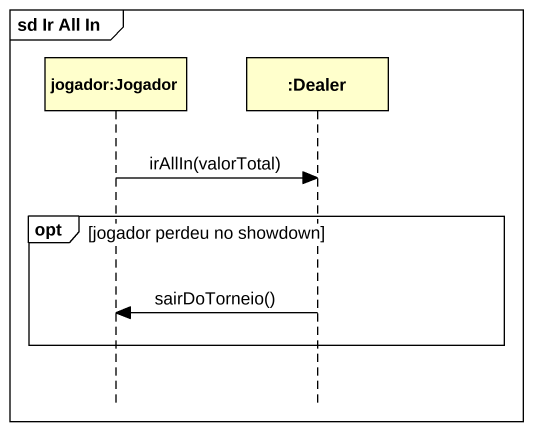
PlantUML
@startuml
mainframe sd Ir All In
hide footbox
participant "jogador:Jogador" as jogador_Jogador
participant ":Dealer" as Dealer

jogador_Jogador -> Dealer : irAllIn(valorTotal)
opt jogador perdeu no showdown
  Dealer -> jogador_Jogador : sairDoTorneio()
end
@enduml
